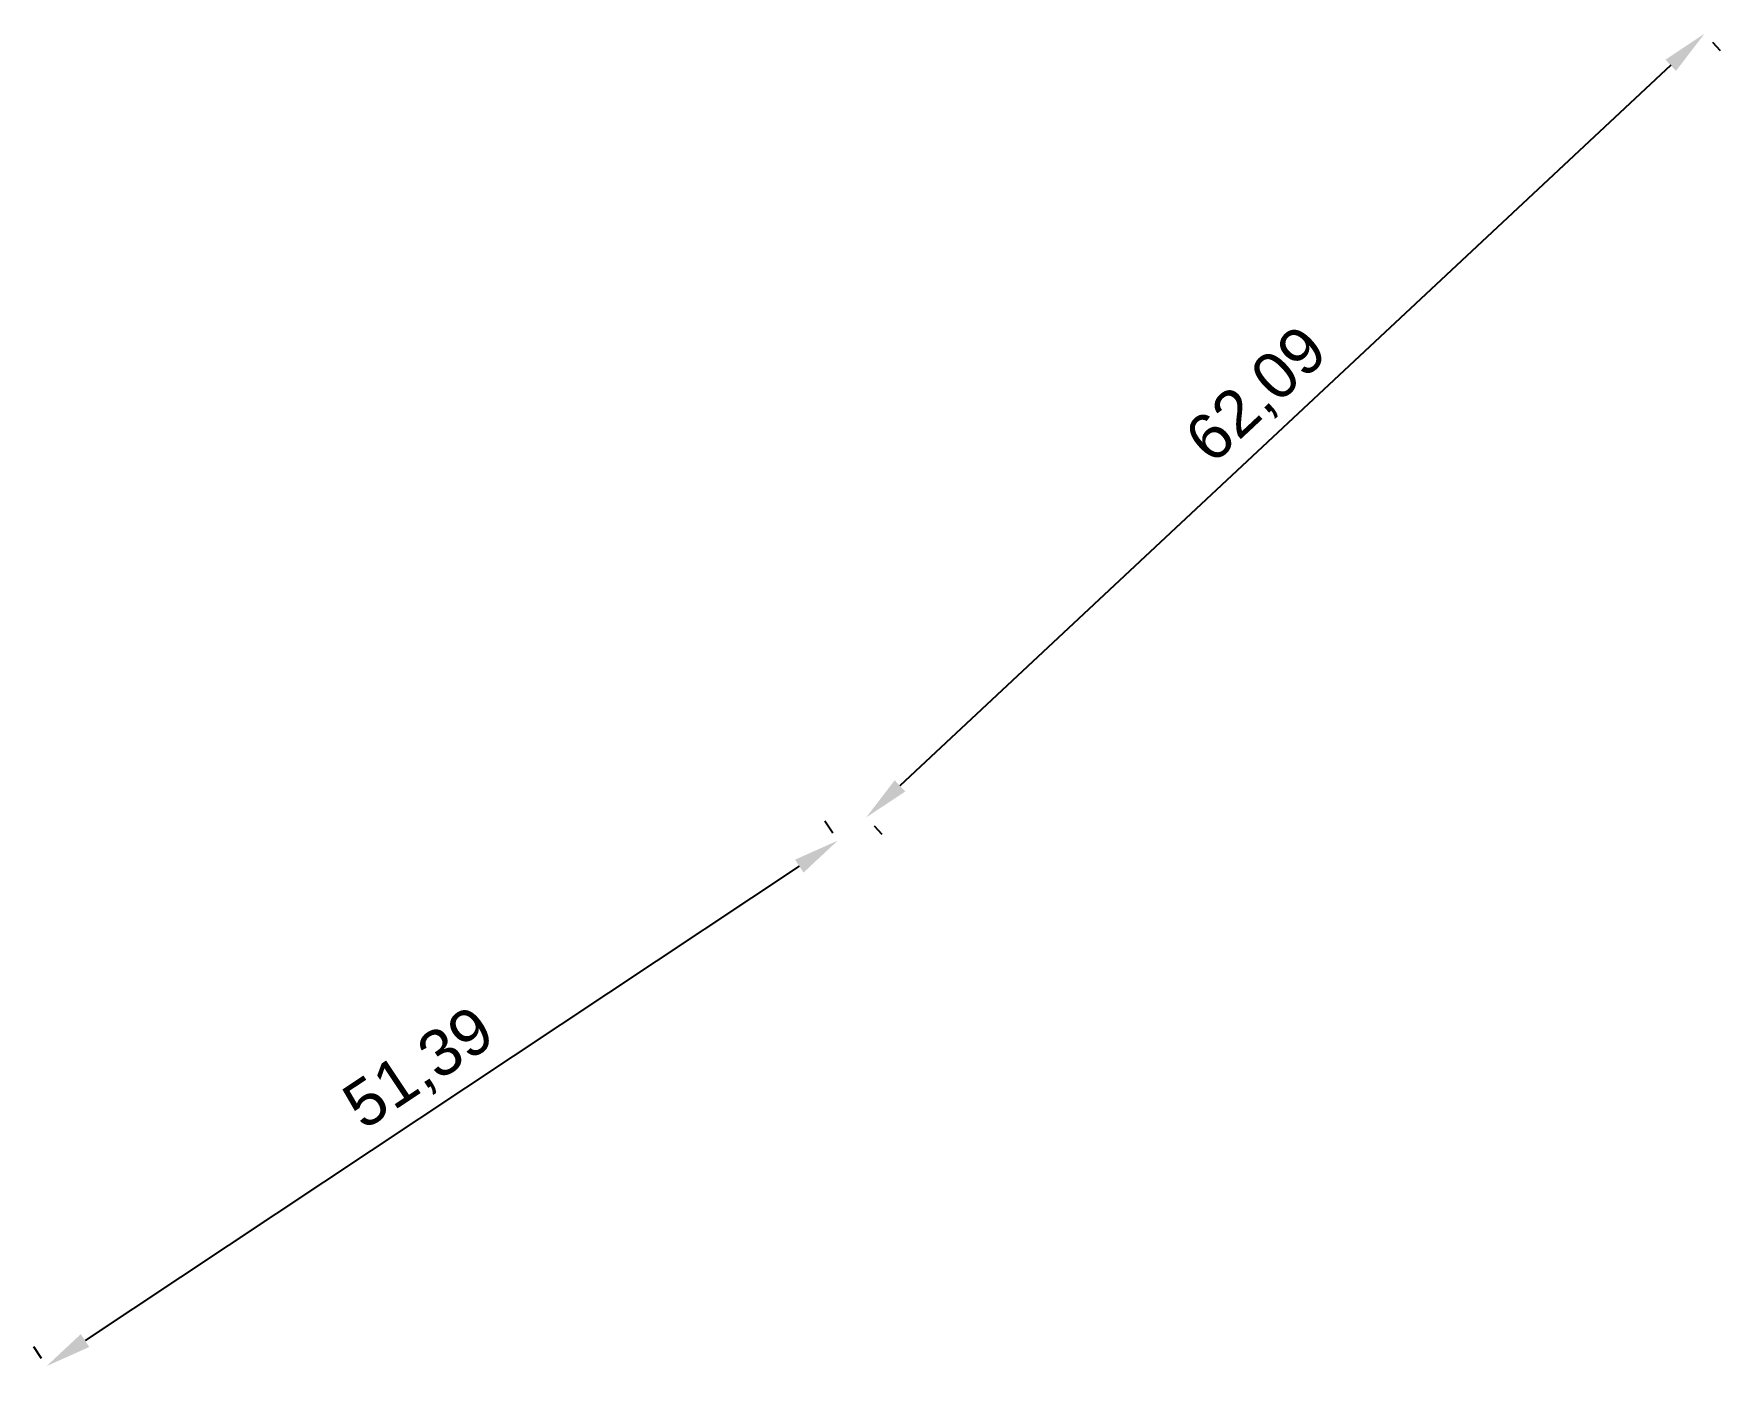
# Model space of a CAD drawing. Header units: inches. Extents: x 533200 to 542759, y 3594234 to 3596688.
# Drawn here: x 542667.6 to 542758.8, y 3595415.5 to 3595487.7 of the extents above; entities that cross this region are included whole.
import ezdxf

# ---------------------------------------------------------------- set-up
doc = ezdxf.new("R2010")
doc.units = ezdxf.units.IN
doc.header["$MEASUREMENT"] = 0
doc.header["$PDMODE"] = 32
doc.header["$PDSIZE"] = 5
doc.layers.add('imagen', color=250, linetype='Continuous')
doc.styles.get("Standard").update_dxf_attribs({"font": 'arial.ttf'})
doc.dimstyles.new('ISO-25', dxfattribs={"dimtxt": 2.5, "dimasz": 2.5, "dimexe": 1.25, "dimexo": 0.625, "dimtad": 1, "dimtxsty": 'Standard', "dimcen": 2.5, "dimadec": 0, "dimazin": 0, "dimtfac": 1, "dimtmove": 0, "dimatfit": 3, "dimfxl": 1, "dimarcsym": 0})

# ---------------------------------------------------------------- blocks, each defined once
blk = doc.blocks.new('*D3')
at = {"layer": 'Defpoints', "color": 0, "transparency": 16777216}
for p in [(542757.977, 3595487.744), (542712.622, 3595445.341), (542712.622, 3595445.341)]:
    blk.add_point(p, dxfattribs=at)
at = {"layer": 'imagen', "color": 0, "lineweight": -2, "transparency": 16777216}
for p, q in [((542758.403, 3595487.287), (542758.83, 3595486.831)), ((542756.15, 3595486.036), (542714.448, 3595447.048)), ((542713.049, 3595444.884), (542713.476, 3595444.428))]:
    blk.add_line(p, q, dxfattribs=at)
at = {"layer": 'imagen', "color": 0, "transparency": 16777216}
for points in [[(542755.866, 3595486.341), (542756.435, 3595485.732), (542757.977, 3595487.744)], [(542714.164, 3595447.352), (542714.733, 3595446.744), (542712.622, 3595445.341)]]:
    blk.add_solid(points, dxfattribs=at)
at = {"layer": 'imagen', "color": 0, "transparency": 16777216, "insert": (542733.846, 3595468.096), "char_height": 2.5, "attachment_point": 5, "rotation": 43.0737}
blk.add_mtext('62,09', dxfattribs=at)
blk = doc.blocks.new('*D4')
at = {"layer": 'Defpoints', "color": 0, "transparency": 16777216}
for p in [(542711.161, 3595443.975), (542668.274, 3595415.654), (542668.351, 3595415.539)]:
    blk.add_point(p, dxfattribs=at)
at = {"layer": 'imagen', "color": 0, "lineweight": -2, "transparency": 16777216}
for p, q in [((542710.815, 3595444.495), (542710.393, 3595445.131)), ((542709.002, 3595442.707), (542670.357, 3595417.037)), ((542668.005, 3595416.06), (542667.583, 3595416.695))]:
    blk.add_line(p, q, dxfattribs=at)
at = {"layer": 'imagen', "color": 0, "transparency": 16777216}
for points in [[(542708.771, 3595443.054), (542709.233, 3595442.36), (542711.084, 3595444.09)], [(542670.126, 3595417.384), (542670.587, 3595416.69), (542668.274, 3595415.654)]]:
    blk.add_solid(points, dxfattribs=at)
at = {"layer": 'imagen', "color": 0, "transparency": 16777216, "insert": (542688.502, 3595431.644), "char_height": 2.5, "attachment_point": 5, "rotation": 33.59326}
blk.add_mtext('51,39', dxfattribs=at)

msp = doc.modelspace()

# ---------------------------------------------------------------- dimensions: what is measured, and where the dimension line sits
at = {"layer": 'imagen'}
for p1, p2, distance, picture, middle in [((542757.977, 3595487.744), (542712.622, 3595445.341), 0, '*D3', (542733.846, 3595468.096)), ((542711.161, 3595443.975), (542668.351, 3595415.539), -0.138, '*D4', (542688.502, 3595431.644))]:
    dim = msp.add_aligned_dim(p1=p1, p2=p2, distance=distance, dimstyle='ISO-25', override={"dimzin": 0}, dxfattribs=at)
    dim.commit()
    dim.dimension.update_dxf_attribs({"geometry": picture, "text_midpoint": middle})

doc.saveas('drawing.dxf')
